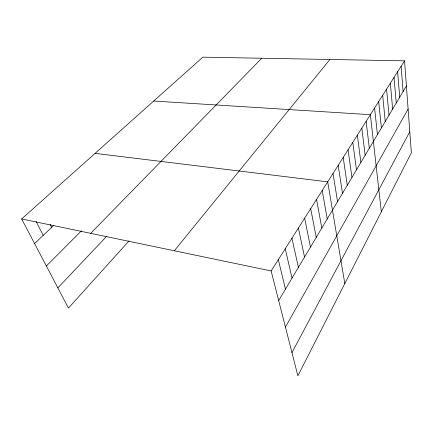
<?xml version="1.0" encoding="UTF-8"?>
<svg xmlns="http://www.w3.org/2000/svg" width="433" height="433" viewBox="0 0 433 433"><rect width="100%" height="100%" fill="white"/><g stroke="black" fill="none" stroke-linecap="round" stroke-linejoin="round"><path stroke-width="0.65" d="M291.95 352.619L409.791 131.729M285.439 327.072L408.113 109.035M278.668 300.534L406.403 85.967M404.541 60.837L411.35 152.773L297.872 375.839L271.128 270.955L404.541 60.837L202.839 57.161L21.65 218.952L68.446 308.096L129.066 240.862M174.315 250.777L329.919 59.478M57.854 287.913L106.935 236.017M90.681 233.344L261.803 58.238M46.353 266.008L81.409 230.838M34.575 243.573L53.562 225.55M153.704 101.035L370.356 114.68L381.327 211.786M95.114 153.358L327.705 181.844L344.809 283.577M21.65 218.952L271.128 270.955M36.21 221.615L43.219 235.368M50.158 224.402L51.63 227.379M278.311 259.643L285.466 289.109M285.239 248.726L292.037 278.073M291.934 238.182L298.391 267.405M298.402 228.002L304.534 257.083M304.653 218.156L310.483 247.097M310.699 208.63L316.236 237.425M316.55 199.418L321.816 228.056M322.217 190.493L327.224 218.974M333.026 173.465L337.556 201.621M338.189 165.341L342.492 193.324M343.196 157.455L347.288 185.27M348.051 149.802L351.948 177.443M352.771 142.37L356.473 169.839M357.355 135.156L360.873 162.445M361.809 128.136L365.154 155.252M366.139 121.316L369.322 148.254M374.577 108.034L377.446 134.614M378.68 101.566L381.403 127.962M382.675 95.276L385.256 121.489M386.561 89.155L389.013 115.183M390.35 83.19L392.666 109.04M394.035 77.383L396.233 103.054M397.629 71.726L399.708 97.214M401.131 66.211L403.096 91.52"/></g></svg>
